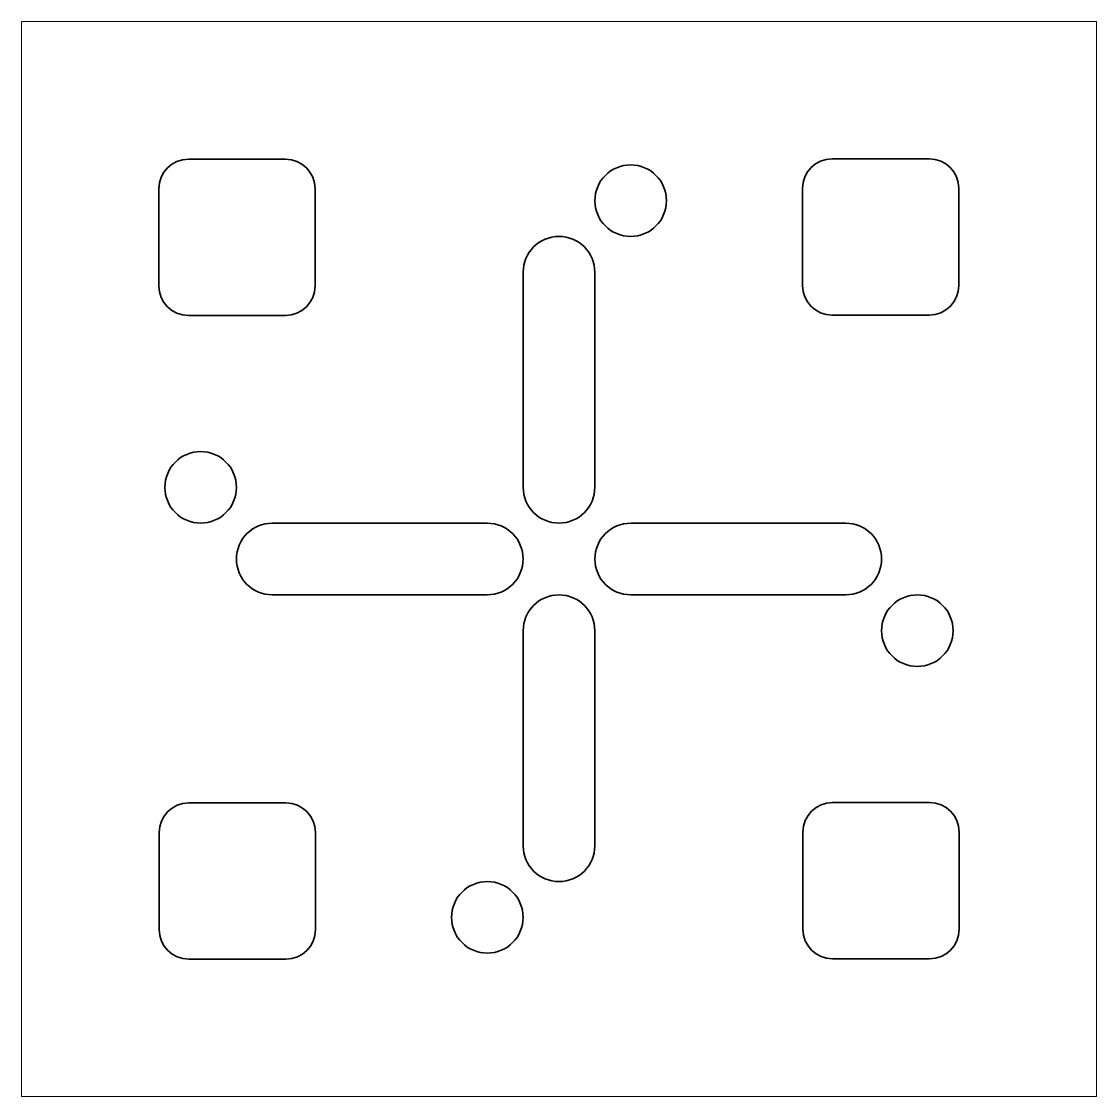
# Paper-space layout 'Layout1' of a CAD drawing. Header units: millimetres. Extents: x 0 to 300, y 0 to 300.
# The model-space entities are those that its viewports show. They can reach past a viewport. Long polylines and large blocks are cut down to what shows.
import ezdxf

# ---------------------------------------------------------------- set-up
doc = ezdxf.new("R2010")
doc.units = ezdxf.units.MM
doc.layers.add('Masking', color=7, linetype='Continuous')

msp = doc.modelspace()

# ---------------------------------------------------------------- linework, layer by layer
at = {"layer": 'Masking', "color": 18, "linetype": 'Continuous', "lineweight": 35, "true_color": 0x000000}
for points, knots in [([(46.56, 261.58), (46.56, 261.58), (73.65, 261.58), (73.65, 261.58), (78.21, 261.58), (81.91, 257.88), (81.91, 253.32), (81.91, 253.32), (81.91, 226.23), (81.91, 226.23), (81.91, 221.68), (78.21, 217.98), (73.65, 217.98), (73.65, 217.98), (46.56, 217.98), (46.56, 217.98), (42.01, 217.98), (38.31, 221.68), (38.31, 226.23), (38.31, 226.23), (38.31, 253.32), (38.31, 253.32), (38.31, 257.88), (42.01, 261.58), (46.56, 261.58)], [0, 0, 0, 0, 1, 1, 1, 2, 2, 2, 3, 3, 3, 4, 4, 4, 5, 5, 5, 6, 6, 6, 7, 7, 7, 8, 8, 8, 8]), ([(261.58, 253.44), (261.58, 253.44), (261.58, 226.35), (261.58, 226.35), (261.58, 221.79), (257.88, 218.09), (253.32, 218.09), (253.32, 218.09), (226.23, 218.09), (226.23, 218.09), (221.68, 218.09), (217.98, 221.79), (217.98, 226.35), (217.98, 226.35), (217.98, 253.44), (217.98, 253.44), (217.98, 257.99), (221.68, 261.69), (226.23, 261.69), (226.23, 261.69), (253.32, 261.69), (253.32, 261.69), (257.88, 261.69), (261.58, 257.99), (261.58, 253.44)], [0, 0, 0, 0, 1, 1, 1, 2, 2, 2, 3, 3, 3, 4, 4, 4, 5, 5, 5, 6, 6, 6, 7, 7, 7, 8, 8, 8, 8]), ([(170, 259.99), (175.51, 259.99), (179.99, 255.51), (179.99, 250), (179.99, 244.48), (175.51, 240.01), (170, 240.01), (164.49, 240.01), (160.01, 244.48), (160.01, 250), (160.01, 255.51), (164.49, 259.99), (170, 259.99)], [0, 0, 0, 0, 1, 1, 1, 2, 2, 2, 3, 3, 3, 4, 4, 4, 4]), ([(160, 230.01), (160, 230.01), (160, 170.01), (160, 170.01), (160, 164.49), (155.52, 160.01), (150, 160.01), (144.48, 160.01), (140, 164.49), (140, 170.01), (140, 170.01), (140, 230.01), (140, 230.01), (140, 235.52), (144.48, 240.01), (150, 240.01), (155.52, 240.01), (160, 235.52), (160, 230.01)], [0, 0, 0, 0, 1, 1, 1, 2, 2, 2, 3, 3, 3, 4, 4, 4, 5, 5, 5, 6, 6, 6, 6]), ([(40.01, 170), (40.01, 175.51), (44.49, 179.99), (50, 179.99), (55.52, 179.99), (59.99, 175.51), (59.99, 170), (59.99, 164.49), (55.52, 160.01), (50, 160.01), (44.49, 160.01), (40.01, 164.49), (40.01, 170)], [0, 0, 0, 0, 1, 1, 1, 2, 2, 2, 3, 3, 3, 4, 4, 4, 4]), ([(69.99, 160), (69.99, 160), (129.99, 160), (129.99, 160), (135.51, 160), (139.99, 155.52), (139.99, 150), (139.99, 144.48), (135.51, 140), (129.99, 140), (129.99, 140), (69.99, 140), (69.99, 140), (64.48, 140), (59.99, 144.48), (59.99, 150), (59.99, 155.52), (64.48, 160), (69.99, 160)], [0, 0, 0, 0, 1, 1, 1, 2, 2, 2, 3, 3, 3, 4, 4, 4, 5, 5, 5, 6, 6, 6, 6]), ([(230.01, 140), (230.01, 140), (170.01, 140), (170.01, 140), (164.49, 140), (160.01, 144.48), (160.01, 150), (160.01, 155.52), (164.49, 160), (170.01, 160), (170.01, 160), (230.01, 160), (230.01, 160), (235.52, 160), (240.01, 155.52), (240.01, 150), (240.01, 144.48), (235.52, 140), (230.01, 140)], [0, 0, 0, 0, 1, 1, 1, 2, 2, 2, 3, 3, 3, 4, 4, 4, 5, 5, 5, 6, 6, 6, 6]), ([(140, 69.99), (140, 69.99), (140, 129.99), (140, 129.99), (140, 135.51), (144.48, 139.99), (150, 139.99), (155.52, 139.99), (160, 135.51), (160, 129.99), (160, 129.99), (160, 69.99), (160, 69.99), (160, 64.48), (155.52, 59.99), (150, 59.99), (144.48, 59.99), (140, 64.48), (140, 69.99)], [0, 0, 0, 0, 1, 1, 1, 2, 2, 2, 3, 3, 3, 4, 4, 4, 5, 5, 5, 6, 6, 6, 6]), ([(259.99, 130), (259.99, 124.49), (255.51, 120.01), (250, 120.01), (244.48, 120.01), (240.01, 124.49), (240.01, 130), (240.01, 135.51), (244.48, 139.99), (250, 139.99), (255.51, 139.99), (259.99, 135.51), (259.99, 130)], [0, 0, 0, 0, 1, 1, 1, 2, 2, 2, 3, 3, 3, 4, 4, 4, 4]), ([(38.42, 46.56), (38.42, 46.56), (38.42, 73.65), (38.42, 73.65), (38.42, 78.21), (42.12, 81.91), (46.68, 81.91), (46.68, 81.91), (73.77, 81.91), (73.77, 81.91), (78.32, 81.91), (82.02, 78.21), (82.02, 73.65), (82.02, 73.65), (82.02, 46.56), (82.02, 46.56), (82.02, 42.01), (78.32, 38.31), (73.77, 38.31), (73.77, 38.31), (46.68, 38.31), (46.68, 38.31), (42.12, 38.31), (38.42, 42.01), (38.42, 46.56)], [0, 0, 0, 0, 1, 1, 1, 2, 2, 2, 3, 3, 3, 4, 4, 4, 5, 5, 5, 6, 6, 6, 7, 7, 7, 8, 8, 8, 8]), ([(253.44, 38.42), (253.44, 38.42), (226.35, 38.42), (226.35, 38.42), (221.79, 38.42), (218.09, 42.12), (218.09, 46.68), (218.09, 46.68), (218.09, 73.77), (218.09, 73.77), (218.09, 78.32), (221.79, 82.02), (226.35, 82.02), (226.35, 82.02), (253.44, 82.02), (253.44, 82.02), (257.99, 82.02), (261.69, 78.32), (261.69, 73.77), (261.69, 73.77), (261.69, 46.68), (261.69, 46.68), (261.69, 42.12), (257.99, 38.42), (253.44, 38.42)], [0, 0, 0, 0, 1, 1, 1, 2, 2, 2, 3, 3, 3, 4, 4, 4, 5, 5, 5, 6, 6, 6, 7, 7, 7, 8, 8, 8, 8]), ([(130, 40.01), (124.49, 40.01), (120.01, 44.49), (120.01, 50), (120.01, 55.52), (124.49, 59.99), (130, 59.99), (135.51, 59.99), (139.99, 55.52), (139.99, 50), (139.99, 44.49), (135.51, 40.01), (130, 40.01)], [0, 0, 0, 0, 1, 1, 1, 2, 2, 2, 3, 3, 3, 4, 4, 4, 4])]:
    msp.add_open_spline(points, degree=3, knots=knots, dxfattribs=at)

psp = doc.layouts.get("Layout1")

# ---------------------------------------------------------------- viewports
at = {"layer": '0'}
psp.add_viewport(center=(150, 150), size=(300, 300), view_center_point=(150, 150), view_height=300, dxfattribs=at)

doc.saveas('drawing.dxf')
